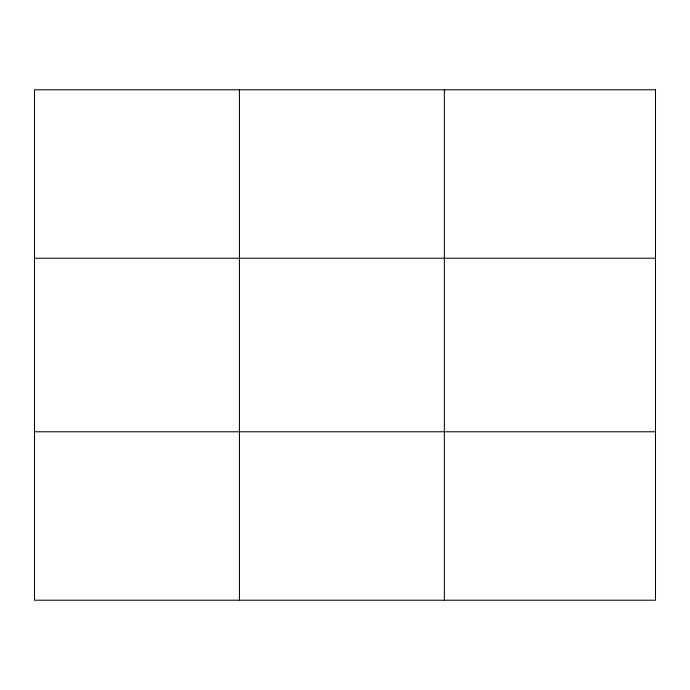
<?xml version="1.0" encoding="UTF-8"?>
<svg xmlns="http://www.w3.org/2000/svg" width="690" height="690" viewBox="0 0 690 690"><rect width="100%" height="100%" fill="white"/><g stroke="black" fill="none" stroke-linecap="round" stroke-linejoin="round"><path stroke-width="1.03" d="M34.5 258.224L655.5 258.224M34.5 431.776L655.5 431.776M444.36 89.786L444.36 600.214M239.43 89.786L239.43 600.214M655.5 89.786L34.5 89.786L34.5 600.214L655.5 600.214L655.5 89.786"/></g></svg>
